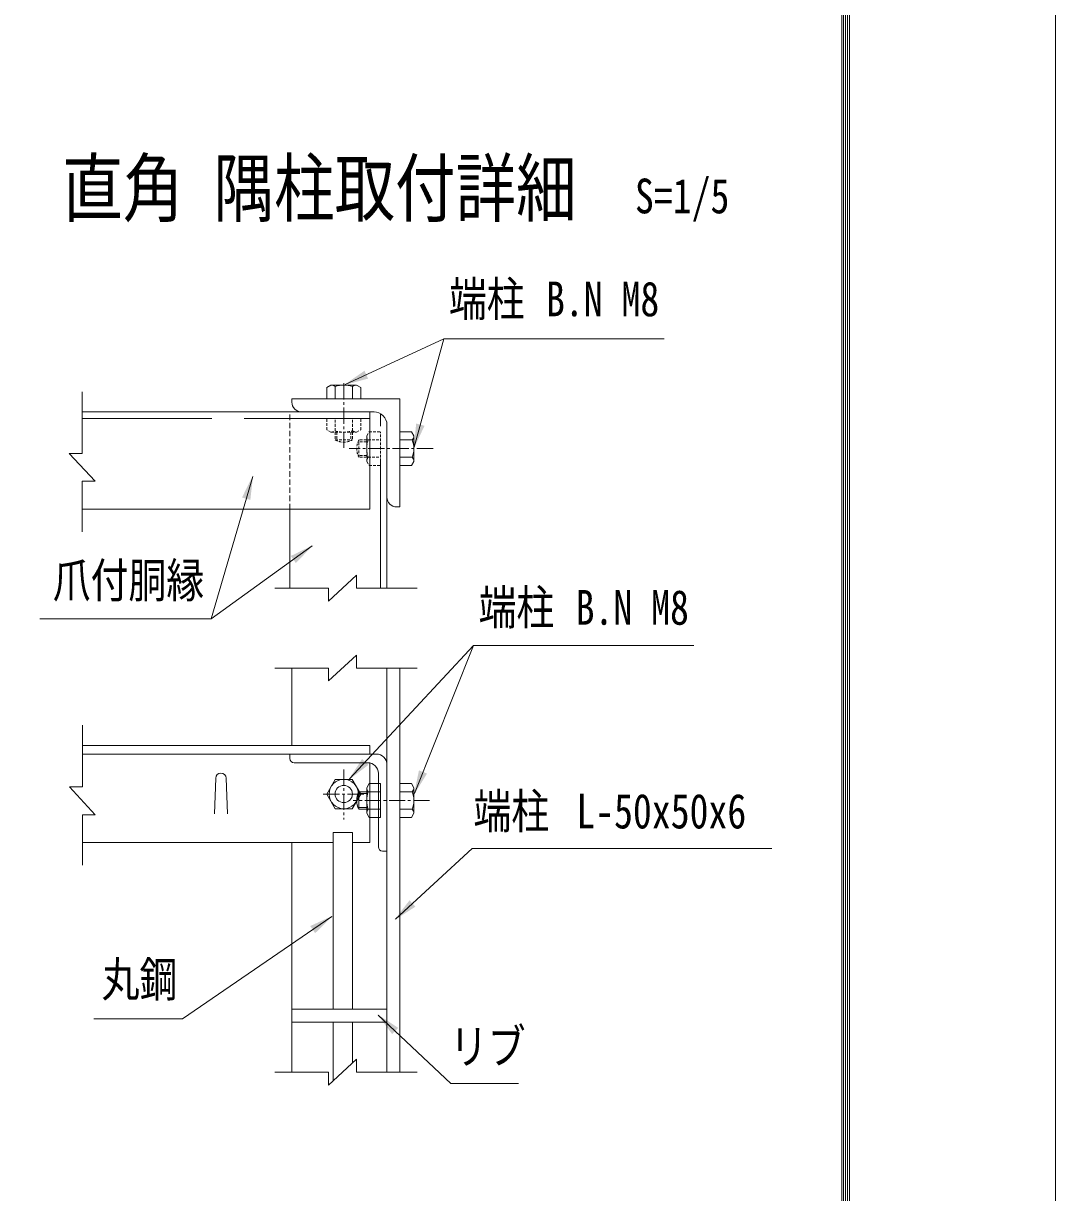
# Model space of a CAD drawing. Units: millimetres, scale not verified, with parts at other scales. Extents: x -4455 to 4455, y -3150 to 3150.
# Drawn here: x 3022 to 4455, y -1006 to 618 of the extents above; entities that cross this region are included whole.
import ezdxf
from ezdxf.enums import TextEntityAlignment as Align

# ---------------------------------------------------------------- set-up
doc = ezdxf.new("R2010")
doc.units = ezdxf.units.MM
doc.header["$LTSCALE"] = 30
for name, pattern in [('DASHED', [7.5, 6, -1.5]), ('USER2', [0.1875, 0.125, -0.0625]), ('USER4', [1.125, 0.75, -0.125, 0.125, -0.125]), ('USER5', [0.375, 0.25, -0.125])]:
    doc.linetypes.add(name, pattern=pattern)
for name, color, linetype, lineweight in [('0-0_D-STR-TXT', 3, 'Continuous', 13), ('0-1_D-STR2', 2, 'Continuous', 13), ('0-2_D-STR1', 1, 'Continuous', 18), ('0-3_D-STR-DIM', 4, 'Continuous', 13), ('0-4_D-BMK', 2, 'USER4', 13), ('0-6_D-STR3', 3, 'Continuous', 13), ('0-C_7詳細', 3, 'Continuous', 18), ('0-D_5寸法', 3, 'Continuous', 18), ('1-1_D-TTL', 7, 'Continuous', 9)]:
    doc.layers.add(name, color=color, linetype=linetype, lineweight=lineweight)
doc.layers.add('0-8_D-TTL-TXT', color=7, linetype='Continuous')
doc.styles.add('ＭＳ ゴシック', font='')
doc.styles.get('ＭＳ ゴシック').set_extended_font_data('MS Gothic')

msp = doc.modelspace()

# ---------------------------------------------------------------- linework, layer by layer
at = {"layer": '0-0_D-STR-TXT'}
for p, q in [((3282.4, -208.44), (3422.69, -107.36)), ((3646.72, -245.63), (3564.67, -451.27))]:
    msp.add_line(p, q, dxfattribs=at)
for points in [[(3911.37, 180.35), (3605.57, 180.35), (3468.7, 116.97)], [(3044.41, -208.44), (3282.4, -208.44), (3340.14, -10.86)], [(3952.53, -245.63), (3646.72, -245.63), (3474.51, -430.96)], [(4060.77, -527.58), (3644.94, -527.58), (3538.24, -625.81)], [(3709.08, -853.88), (3615.16, -853.88), (3514.54, -758.95)]]:
    msp.add_lwpolyline(points, dxfattribs=at)
at = {"layer": '0-0_D-STR-TXT', "color": 7, "lineweight": 9}
msp.add_lwpolyline([(3119.52, -764.3), (3242.78, -764.3), (3450.03, -621.98)], dxfattribs=at)
at = {"layer": '0-0_D-STR-TXT'}
for points in [[(3466.61, 116), (3495.4, 135.94), (3500.44, 125.07)], [(3340.78, -8.65), (3336.86, -43.44), (3325.36, -40.08)], [(3424.56, -106.01), (3400.07, -131.04), (3393.06, -121.32)], [(3472.94, -432.65), (3492.04, -403.3), (3500.81, -411.45)], [(3563.81, -453.41), (3571.03, -419.14), (3582.16, -423.58)], [(3536.55, -627.36), (3557.87, -599.59), (3565.99, -608.4)], [(3512.87, -757.37), (3542.08, -776.69), (3533.85, -785.4)]]:
    msp.add_solid(points, dxfattribs=at)
at = {"layer": '0-0_D-STR-TXT', "color": 7}
msp.add_solid([(3451.93, -620.68), (3426.88, -645.15), (3420.1, -635.27)], dxfattribs=at)
at = {"layer": '0-1_D-STR2', "color": 7, "lineweight": 9}
for p, q in [((3451.93, -750.89), (3451.93, -505.47)), ((3451.93, -505.47), (3478.93, -505.47)), ((3478.93, -750.89), (3478.93, -505.47)), ((3451.93, -850.1), (3451.93, -768.89)), ((3478.93, -825.03), (3478.93, -768.89))]:
    msp.add_line(p, q, dxfattribs=at)
at = {"layer": '0-2_D-STR1'}
for p, q in [((3394.61, 96.8), (3394.61, 92.3)), ((3544.61, 96.8), (3394.61, 96.8)), ((3544.61, -53.2), (3544.61, 96.8)), ((3103.45, 78.8), (3499.61, 78.8)), ((3502.61, 78.8), (3394.61, 78.8)), ((3508.61, 78.8), (3408.11, 78.8)), ((3526.61, 60.8), (3526.61, -39.7)), ((3526.61, -165.92), (3526.61, -32.2)), ((3103.45, -56.2), (3502.61, -56.2)), ((3391.61, -165.92), (3391.61, -56.2)), ((3544.61, -53.2), (3540.11, -53.2)), ((3394.61, -384.41), (3394.61, -276.92)), ((3526.61, -838.26), (3526.61, -276.92)), ((3544.61, -838.26), (3544.61, -276.92)), ((3103.61, -384.41), (3499.61, -384.41)), ((3502.61, -384.41), (3394.61, -384.41)), ((3417.11, -384.41), (3417.41, -384.41)), ((3103.61, -396.41), (3499.61, -396.41)), ((3511.61, -396.41), (3391.61, -396.41)), ((3499.61, -408.41), (3397.61, -408.41)), ((3502.61, -519.41), (3502.61, -408.71)), ((3526.61, -531.41), (3526.61, -411.41)), ((3514.61, -525.41), (3514.61, -423.41)), ((3103.61, -519.41), (3451.93, -519.41)), ((3394.61, -838.26), (3394.61, -519.41)), ((3478.93, -519.41), (3502.61, -519.41)), ((3526.61, -531.41), (3520.61, -531.41))]:
    msp.add_line(p, q, dxfattribs=at)
at = {"layer": '0-2_D-STR1', "linetype": 'DASHED'}
for p, q in [((3103.45, 69.8), (3502.61, 69.8)), ((3517.61, -165.92), (3517.61, 76.39))]:
    msp.add_line(p, q, dxfattribs=at)
at = {"layer": '0-2_D-STR1'}
for centre, radius, start, end in [((3408.11, 92.3), 13.5, 180, 270.00009), ((3508.61, 60.8), 18, 0.00001, 90.00008), ((3540.11, -39.7), 13.5, 180, 270), ((3511.61, -411.41), 15, 0, 90), ((3520.61, -525.41), 6, 180, 270)]:
    msp.add_arc(centre, radius, start, end, dxfattribs=at)
at = {"layer": '0-3_D-STR-DIM'}
for p, q in [((3103.45, 21.24), (3103.45, 106.82)), ((3085.45, 21.24), (3121.45, -17.53)), ((3103.45, 21.24), (3085.45, 21.24)), ((3103.45, -17.53), (3103.45, -87.72)), ((3103.45, -17.53), (3121.45, -17.53)), ((3445.29, -183.92), (3484.06, -147.92)), ((3484.06, -165.92), (3484.06, -147.92)), ((3445.29, -165.92), (3371.07, -165.92)), ((3445.29, -165.92), (3445.29, -183.92)), ((3484.06, -165.92), (3568.75, -165.92)), ((3445.29, -294.92), (3484.06, -258.92)), ((3484.06, -276.92), (3484.06, -258.92)), ((3445.29, -276.92), (3371.07, -276.92)), ((3445.29, -276.92), (3445.29, -294.92)), ((3484.06, -276.92), (3568.75, -276.92)), ((3445.29, -856.26), (3484.06, -820.26)), ((3484.06, -838.26), (3484.06, -820.26)), ((3445.29, -838.26), (3371.07, -838.26)), ((3445.29, -838.26), (3445.29, -856.26)), ((3484.06, -838.26), (3568.75, -838.26))]:
    msp.add_line(p, q, dxfattribs=at)
at = {"layer": '0-4_D-BMK'}
for p, q in [((3466.61, 28.71), (3466.61, 121.07)), ((3590.62, 27.8), (3474.17, 27.8)), ((3466.61, -417.72), (3466.61, -487.11)), ((3438.05, -451.91), (3495.17, -451.91)), ((3585.71, -460.91), (3479.48, -460.91))]:
    msp.add_line(p, q, dxfattribs=at)
at = {"layer": '0-6_D-STR3'}
for p, q in [((3448.85, 116), (3443.09, 112.68)), ((3448.85, 116), (3484.37, 116)), ((3454.61, 113.95), (3454.61, 96.8)), ((3478.61, 113.95), (3478.61, 96.8)), ((3484.37, 116), (3490.13, 112.68)), ((3443.09, 112.68), (3443.09, 96.8)), ((3490.13, 112.68), (3490.13, 96.8)), ((3560.49, 51.32), (3544.61, 51.32)), ((3544.61, 4.28), (3544.61, 51.32)), ((3563.81, 45.56), (3560.49, 51.32)), ((3561.75, 39.8), (3544.61, 39.8)), ((3563.81, 10.04), (3563.81, 45.56)), ((3561.75, 15.8), (3544.61, 15.8)), ((3560.49, 4.28), (3544.61, 4.28)), ((3563.81, 10.04), (3560.49, 4.28)), ((3517.61, -484.43), (3517.61, -437.39)), ((3560.49, -437.39), (3544.61, -437.39)), ((3544.61, -484.43), (3544.61, -437.39)), ((3563.81, -443.15), (3560.49, -437.39)), ((3487.75, -472.91), (3487.75, -448.91)), ((3498.41, -448.91), (3487.75, -448.91)), ((3498.41, -478.67), (3498.41, -443.15)), ((3500.47, -448.91), (3517.61, -448.91)), ((3561.75, -448.91), (3544.61, -448.91)), ((3563.81, -478.67), (3563.81, -443.15)), ((3498.41, -472.91), (3487.75, -472.91)), ((3498.41, -478.67), (3501.74, -484.43)), ((3500.47, -472.91), (3517.61, -472.91)), ((3501.74, -484.43), (3517.61, -484.43)), ((3561.75, -472.91), (3544.61, -472.91)), ((3560.49, -484.43), (3544.61, -484.43)), ((3563.81, -478.67), (3560.49, -484.43)), ((3526.61, -750.89), (3394.61, -750.89)), ((3526.61, -768.89), (3394.61, -768.89))]:
    msp.add_line(p, q, dxfattribs=at)
at = {"layer": '0-6_D-STR3', "color": 1, "linetype": 'USER2'}
for p, q in [((3443.09, 69.8), (3490.13, 69.8)), ((3443.09, 53.93), (3443.09, 69.8)), ((3454.61, 52.66), (3454.61, 69.8)), ((3478.61, 52.66), (3478.61, 69.8)), ((3448.85, 50.6), (3443.09, 53.93)), ((3448.85, 50.6), (3484.37, 50.6)), ((3454.61, 50.6), (3454.61, 39.94)), ((3457.01, 50.6), (3457.01, 38.73)), ((3476.21, 50.6), (3476.21, 38.73)), ((3478.61, 50.6), (3478.61, 39.94)), ((3517.61, 4.28), (3517.61, 51.32)), ((3454.61, 39.94), (3478.61, 39.94)), ((3498.41, 37.4), (3486.54, 37.4)), ((3487.75, 15.8), (3487.75, 39.8)), ((3498.41, 39.8), (3487.75, 39.8)), ((3498.41, 10.04), (3498.41, 45.56)), ((3500.47, 39.8), (3517.61, 39.8)), ((3498.41, 18.2), (3486.54, 18.2)), ((3498.41, 15.8), (3487.75, 15.8)), ((3498.41, 10.04), (3501.74, 4.28)), ((3500.47, 15.8), (3517.61, 15.8)), ((3501.74, 4.28), (3517.61, 4.28))]:
    msp.add_line(p, q, dxfattribs=at)
at = {"layer": '0-6_D-STR3', "color": 1}
for p, q in [((3498.41, -451.31), (3486.54, -451.31)), ((3498.41, -470.51), (3486.54, -470.51))]:
    msp.add_line(p, q, dxfattribs=at)
at = {"layer": '0-6_D-STR3', "color": 1, "linetype": 'USER2'}
for points in [[(3484.37, 50.6), (3490.13, 53.93), (3490.13, 69.8)], [(3498.41, 45.56), (3501.74, 51.32), (3517.61, 51.32)]]:
    msp.add_lwpolyline(points, dxfattribs=at)
at = {"layer": '0-6_D-STR3'}
msp.add_lwpolyline([(3490.13, -451.91), (3478.37, -431.54), (3454.85, -431.54), (3443.09, -451.91), (3454.85, -472.27), (3478.37, -472.27)], close=True, dxfattribs=at)
msp.add_lwpolyline([(3498.41, -443.15), (3501.74, -437.39), (3517.61, -437.39)], dxfattribs=at)
for radius in [20.4, 12]:
    msp.add_circle((3466.61, -451.91), radius, dxfattribs=at)
for centre, radius, start, end in [((3448.85, 106.92), 9.09, 50.6618, 90), ((3466.61, 80), 36, 70.52878, 109.47122), ((3484.37, 106.92), 9.09, 90, 129.3382), ((3527.81, 27.8), 36, 340.52878, 19.47122), ((3554.73, 45.56), 9.09, 320.6618, 0), ((3554.73, 10.04), 9.09, 0, 39.3382), ((3508.54, -460.91), 24, 150, 210), ((3507.5, -443.15), 9.09, 180, 219.3382), ((3534.41, -460.91), 36, 160.52878, 199.47122), ((3527.81, -460.91), 36, 340.52878, 19.47122), ((3554.73, -443.15), 9.09, 320.6618, 0), ((3507.5, -478.67), 9.09, 140.6618, 180), ((3554.73, -478.67), 9.09, 0, 39.3382)]:
    msp.add_arc(centre, radius, start, end, dxfattribs=at)
at = {"layer": '0-6_D-STR3', "color": 1, "linetype": 'USER2'}
for centre, radius, start, end in [((3448.85, 59.69), 9.09, 270, 309.3382), ((3466.61, 86.6), 36, 250.52878, 289.47122), ((3484.37, 59.69), 9.09, 230.6618, 270), ((3466.61, 60.73), 24, 240, 300), ((3508.54, 27.8), 24, 150, 210), ((3507.5, 45.56), 9.09, 180, 219.3382), ((3534.41, 27.8), 36, 160.52878, 199.47122), ((3507.5, 10.04), 9.09, 140.6618, 180)]:
    msp.add_arc(centre, radius, start, end, dxfattribs=at)
at = {"layer": '0-C_7詳細', "color": 1, "linetype": 'USER5'}
msp.add_line((3391.61, -56.2), (3391.61, 78.89), dxfattribs=at)
at = {"layer": '0-C_7詳細', "color": 7, "lineweight": 9}
for p, q in [((3502.61, -56.2), (3502.61, 78.8)), ((3502.61, -396.41), (3502.61, -384.41)), ((3391.61, -396.41), (3391.61, -402.41)), ((3287.01, -479.23), (3288.81, -430.03)), ((3305.01, -479.23), (3303.21, -430.03))]:
    msp.add_line(p, q, dxfattribs=at)
at = {"layer": '0-C_7詳細', "color": 4}
for p, q in [((3103.61, -441.97), (3103.61, -356.39)), ((3085.61, -441.97), (3121.61, -480.74)), ((3103.61, -441.97), (3085.61, -441.97)), ((3103.61, -480.74), (3103.61, -550.93)), ((3103.61, -480.74), (3121.61, -480.74))]:
    msp.add_line(p, q, dxfattribs=at)
at = {"layer": '0-C_7詳細', "color": 7, "lineweight": 9}
for centre, radius, start, end in [((3397.61, -402.41), 6, 180, 270), ((3499.61, -423.41), 15, 0, 90), ((3296.01, -430.03), 7.2, 0, 180)]:
    msp.add_arc(centre, radius, start, end, dxfattribs=at)
at = {"layer": '0-D_5寸法'}
msp.add_line((3605.57, 180.35), (3564.42, 30.02), dxfattribs=at)
msp.add_solid([(3563.81, 27.8), (3567.14, 62.66), (3578.7, 59.5)], dxfattribs=at)
at = {"layer": '1-1_D-TTL', "color": 2, "lineweight": 18}
msp.add_lwpolyline([(-4454.69, 3150.29), (4455.01, 3150.29), (4455.01, -3150.14), (-4454.69, -3150.14)], close=True, dxfattribs=at)
at = {"layer": '1-1_D-TTL'}
for points in [[(-4168.31, 2916.94), (4168.62, 2916.94), (4168.62, -2916.79), (-4168.31, -2916.79)], [(-4165.65, 2914.29), (4165.97, 2914.29), (4165.97, -2914.14), (-4165.65, -2914.14)], [(-4163, 2911.64), (4163.32, 2911.64), (4163.32, -2911.49), (-4163, -2911.49)], [(-4160.35, 2908.98), (4160.67, 2908.98), (4160.67, -2908.84), (-4160.35, -2908.84)], [(-4157.7, 2906.33), (4158.02, 2906.33), (4158.02, -2906.18), (-4157.7, -2906.18)]]:
    msp.add_lwpolyline(points, close=True, dxfattribs=at)

# ---------------------------------------------------------------- texts
at = {"layer": '0-0_D-STR-TXT', "style": 'ＭＳ ゴシック', "width": 0.8}
for s, p in [('端柱', (3612.6, 197.18)), ('B.N M8', (3747.41, 197.18)), ('爪付胴縁', (3062.55, -193.62)), ('端柱', (3653.75, -231.21)), ('B.N M8', (3788.56, -231.21)), ('端柱', (3646.67, -514.18)), ('L-50x50x6', (3789.48, -514.18)), ('丸鋼', (3130.46, -747.95)), ('リブ', (3613.95, -841.07))]:
    msp.add_text(s, height=48.17, dxfattribs=at).set_placement(p, align=Align.BOTTOM_LEFT)
at = {"layer": '0-8_D-TTL-TXT', "style": 'ＭＳ ゴシック', "width": 0.8}
msp.add_text('直角 隅柱取付詳細', height=76.98, dxfattribs=at).set_placement((3075.91, 327.99), align=Align.BOTTOM_LEFT)
at = {"layer": '0-8_D-TTL-TXT', "color": 3, "style": 'ＭＳ ゴシック', "width": 0.8}
msp.add_text('S=1/5', height=48.17, dxfattribs=at).set_placement((3870.96, 340.14), align=Align.BOTTOM_LEFT)

doc.saveas('drawing.dxf')
